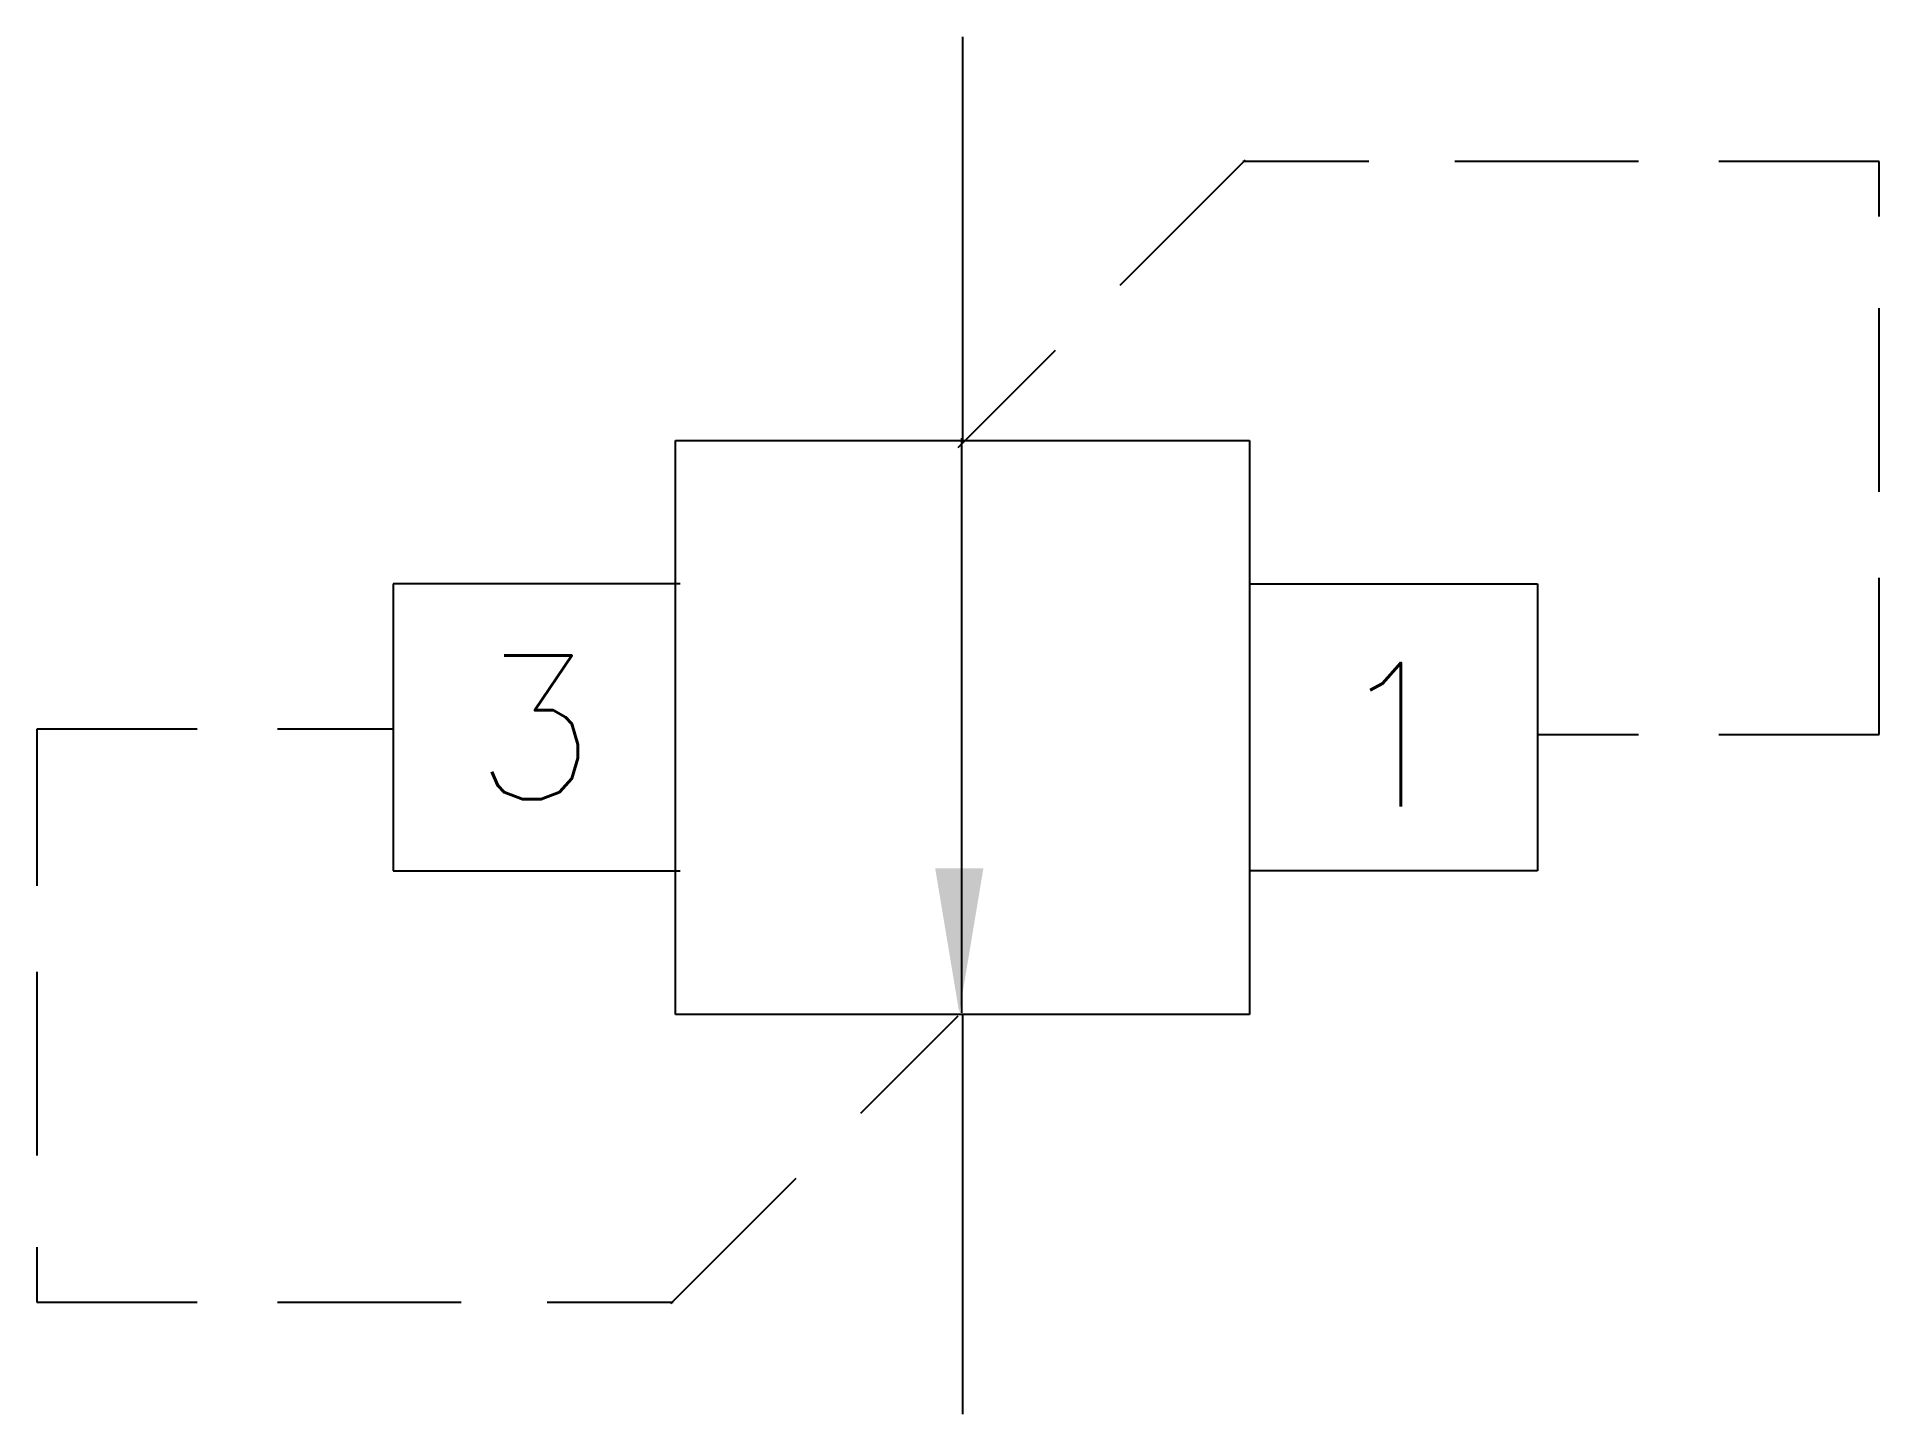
# Model space of a CAD drawing. Extents: x 246 to 278.1, y 420.7 to 444.7.
import ezdxf
from ezdxf.enums import TextEntityAlignment as Align

# ---------------------------------------------------------------- set-up
doc = ezdxf.new("R2010")
doc.units = 0
doc.header["$LTSCALE"] = 5
doc.header["$MEASUREMENT"] = 0
for name, color, linetype in [('11', 1, 'CONTINUOUS'), ('12', 2, 'CONTINUOUS'), ('16', 6, 'CONTINUOUS')]:
    doc.layers.add(name, color=color, linetype=linetype)
doc.styles.add('HZ', font='txt', dxfattribs={"bigfont": 'hztxt'})

msp = doc.modelspace()

# ---------------------------------------------------------------- linework, layer by layer
at = {"layer": '11'}
for p, q in [((262.108, 444.676), (262.108, 437.644)), ((257.105, 427.644), (257.105, 437.644)), ((257.105, 437.644), (267.105, 437.644)), ((262.09, 437.686), (262.09, 427.67)), ((267.105, 437.644), (267.105, 427.644)), ((252.184, 435.144), (252.184, 430.144)), ((257.184, 435.144), (252.184, 435.144)), ((267.128, 435.144), (272.128, 435.144)), ((272.128, 435.144), (272.128, 430.144)), ((252.184, 430.144), (257.184, 430.144)), ((272.128, 430.144), (267.128, 430.144)), ((267.105, 427.644), (257.105, 427.644)), ((262.108, 427.644), (262.108, 420.681))]:
    msp.add_line(p, q, dxfattribs=at)
at = {"layer": '12'}
for p, q in [((264.856, 440.349), (267.038, 442.531)), ((266.99, 442.512), (269.188, 442.512)), ((270.685, 442.512), (273.885, 442.512)), ((275.287, 442.512), (278.08, 442.512)), ((278.075, 442.505), (278.075, 441.547)), ((278.075, 439.947), (278.075, 436.747)), ((262.03, 437.523), (263.724, 439.218)), ((278.075, 435.25), (278.075, 432.519)), ((278.075, 435.147), (278.075, 433.24)), ((248.768, 432.617), (245.975, 432.617)), ((245.98, 429.886), (245.98, 432.617)), ((245.98, 432.186), (245.98, 432.593)), ((252.184, 432.617), (250.171, 432.617)), ((272.128, 432.519), (273.885, 432.519)), ((275.287, 432.519), (278.08, 432.519)), ((245.98, 429.989), (245.98, 431.895)), ((245.98, 425.189), (245.98, 428.389)), ((262.026, 427.613), (260.331, 425.918)), ((259.2, 424.787), (257.017, 422.604)), ((245.98, 422.631), (245.98, 423.589)), ((248.768, 422.624), (245.975, 422.624)), ((253.371, 422.624), (250.171, 422.624)), ((257.066, 422.624), (254.868, 422.624))]:
    msp.add_line(p, q, dxfattribs=at)
msp.add_solid([(261.63, 430.19), (262.47, 430.19), (262.05, 427.67)], dxfattribs=at)

# ---------------------------------------------------------------- texts
at = {"layer": '16', "style": 'HZ'}
for s, p in [('3', (254.654, 432.647)), ('1', (269.639, 432.52))]:
    msp.add_text(s, height=2.5, dxfattribs=at).set_placement(p, align=Align.MIDDLE)

doc.saveas('drawing.dxf')
